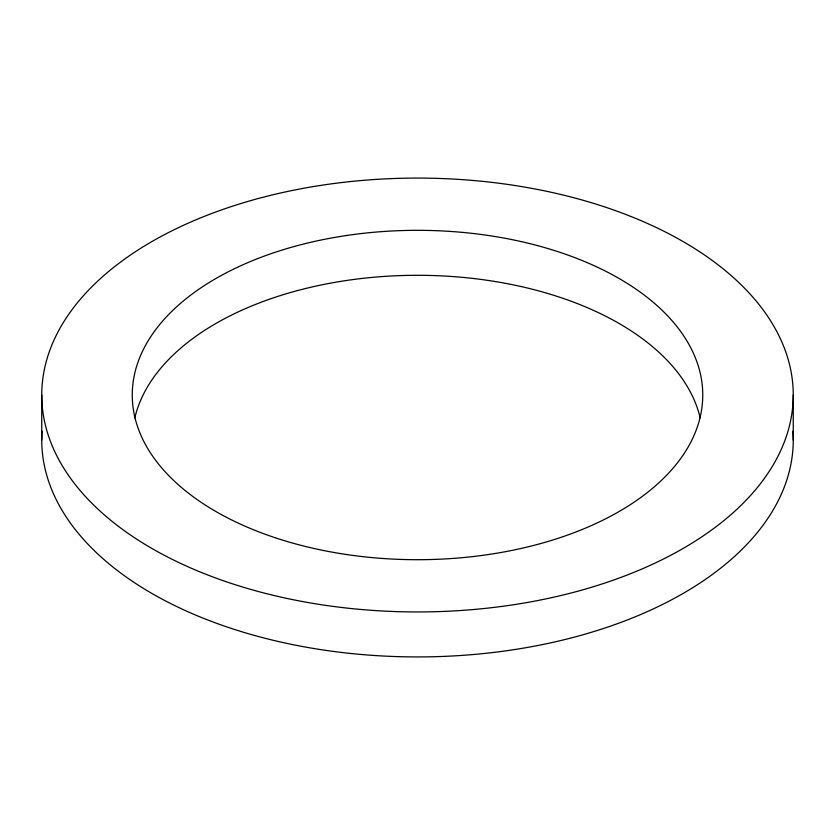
<?xml version="1.0" encoding="UTF-8"?>
<svg xmlns="http://www.w3.org/2000/svg" width="835" height="835" viewBox="0 0 835 835"><rect width="100%" height="100%" fill="white"/><g stroke="black" fill="none" stroke-linecap="round" stroke-linejoin="round"><path stroke-width="1.25" d="M793.25 395.007A375.75 216.933 0 0 1 229.625 582.882A375.75 216.933 0 0 1 229.625 207.143A375.75 216.933 0 0 1 793.25 395.007L793.25 439.993M41.75 395.007L41.75 439.993M792.937 431.152A375.75 216.933 0 0 1 417.5 656.926A375.75 216.933 0 0 1 42.063 431.152M134.832 417.876A285.257 164.693 0 0 1 417.5 275.299A285.257 164.693 0 0 1 700.168 417.876M274.872 537.636A285.257 164.693 0 0 0 702.757 395.007A285.257 164.693 0 0 0 274.872 252.389A285.257 164.693 0 0 0 274.872 537.636"/></g></svg>
